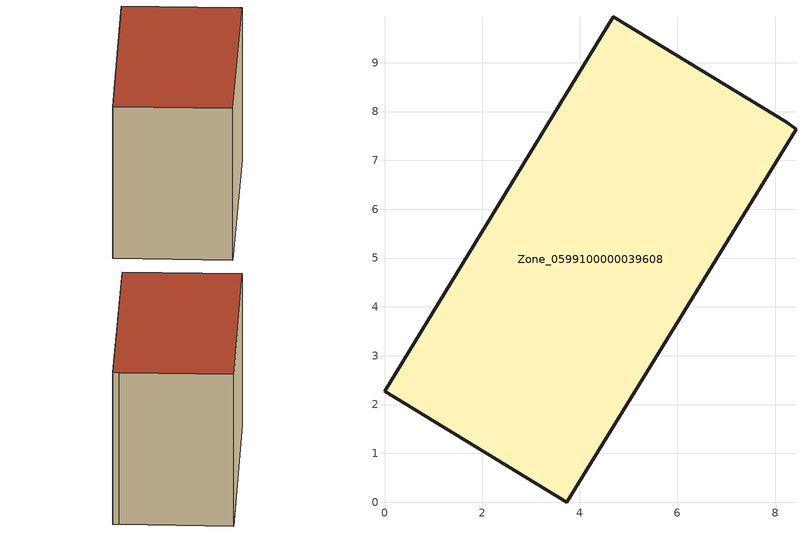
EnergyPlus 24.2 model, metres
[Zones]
Zone_0599100000039608
 floor ground (C_G): 8.24,7.78 8.43,7.64 3.73,0 0,2.27 4.69,9.94 z0
 wall outside (C_F): 0,2.27 3.73,0 8.43,7.64 8.24,7.78 4.69,9.94 0,2.27 z0:6.03
 roof outside (C_R): 8.24,7.78 4.69,9.94 0,2.27 3.73,0 8.43,7.64 z6.03
[BUILDING]
Pand.0599100000039608: North Axis=0; Terrain=City; Loads Convergence Tolerance Value=0.04; Temperature Convergence Tolerance Value=0.4; Solar Distribution=FullExterior; Maximum Number of Warmup Days=25; Minimum Number of Warmup Days=1
[Site:Location]
Rotterdam.The.Hague.AP_ZH_NLD Design_Conditions: Latitude=51.96; Longitude=4.45; Time Zone=1; Elevation=-4.5
[SITE:GROUNDTEMPERATURE:BUILDINGSURFACE]
18, 18, 18, 18, 18, 18, 18, 18, 18, 18, 18, 18
[MATERIAL] Thermal Absorptance=0.9; Solar Absorptance=0.7; Visible Absorptance=0.7
Name | Roughness | Thickness | Conductivity | Density | Specific Heat
G.TI.1946-1964 | MediumSmooth | 0.15 | 1 | 540 | 1210
F.TI.1946-1964 | Rough | 0.3 | 0.857143 | 1920 | 840
R.TI.1946-1964 | MediumRough | 0.2 | 0.277778 | 1500 | 1000
[CONSTRUCTION]
C_G: G.TI.1946-1964
C_F: F.TI.1946-1964
C_R: R.TI.1946-1964
[ZONE]
Zone_0599100000039608: Type=1; Multiplier=1; Ceiling Height=Autocalculate; Volume=Autocalculate; Floor Area=autocalculate; Part of Total Floor Area=Yes
[ZONEINFILTRATION:DESIGNFLOWRATE]
Infil_Zone_0599100000039608: Zone or ZoneList or Space or SpaceList=Zone_0599100000039608; Schedule=AlwaysOn; Design Flow Rate Calculation Method=Flow/Area; Flow Rate per Floor Area=0.003; Constant Term Coefficient=1; Temperature Term Coefficient=0; Velocity Term Coefficient=0; Velocity Squared Term Coefficient=0
[HVACTEMPLATE:ZONE:IDEALLOADSAIRSYSTEM]
Zone_0599100000039608: Maximum Heating Supply Air Temperature=50; Minimum Cooling Supply Air Temperature=13; Maximum Heating Supply Air Humidity Ratio=0.0156; Minimum Cooling Supply Air Humidity Ratio=0.0077; Heating Limit=NoLimit; Cooling Limit=NoLimit; Dehumidification Control Type=ConstantSensibleHeatRatio; Cooling Sensible Heat Ratio=0.7; Dehumidification Setpoint=60; Humidification Control Type=None; Humidification Setpoint=30; Outdoor Air Method=None; Outdoor Air Flow Rate per Person=0.00944; Outdoor Air Flow Rate per Zone Floor Area=0; Outdoor Air Flow Rate per Zone=0; Demand Controlled Ventilation Type=None; Outdoor Air Economizer Type=NoEconomizer; Heat Recovery Type=None; Sensible Heat Recovery Effectiveness=0.7; Latent Heat Recovery Effectiveness=0.65
[ZONECONTROL:THERMOSTAT]
ThermostatControl_Zone_0599100000039608: Zone or ZoneList=Zone_0599100000039608; Control Type Schedule=DualSetpointControlType; Control 1=Thermostat_Zone_0599100000039608; Temperature Difference Between Cutout And Setpoint=0
[THERMOSTATSETPOINT:DUALSETPOINT]
Thermostat_Zone_0599100000039608: Heating Setpoint Temperature Schedule=HeatingSetpoint_Zone_0599100000039608; Cooling Setpoint Temperature Schedule=CoolingSetpoint_Zone_0599100000039608
[SCHEDULE:COMPACT]
HeatingSetpoint_Zone_0599100000039608: Through: 12/31, For: AllDays, Until: 24:00, 21
CoolingSetpoint_Zone_0599100000039608: Through: 12/31, For: AllDays, Until: 24:00, 24
DualSetpointControlType: Through: 12/31, For: AllDays, Until: 24:00, 4
AlwaysOn: Through: 12/31, For: AllDays, Until: 24:00, 1
